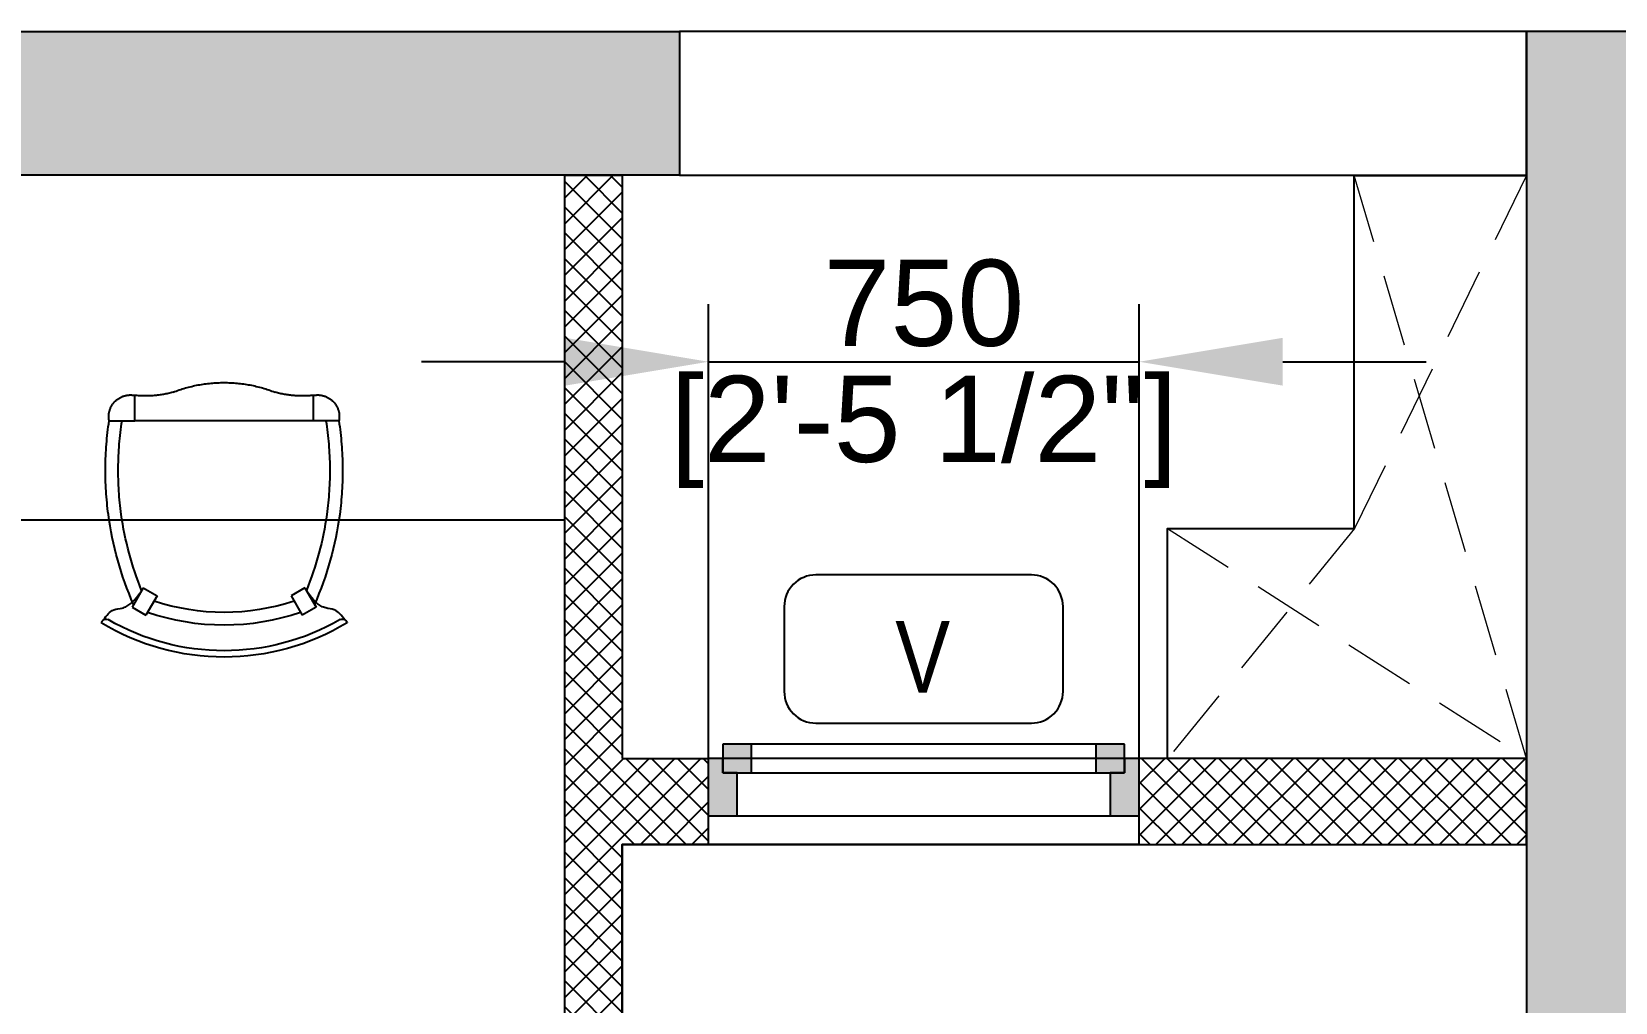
# Model space of a CAD drawing. Header units: millimetres. Extents: x -11363 to 134206, y -3 to 180803.
# Drawn here: x 103387 to 106145, y 138078 to 139768 of the extents above; entities that cross this region are included whole.
import ezdxf
from ezdxf.enums import TextEntityAlignment as Align

# ---------------------------------------------------------------- set-up
doc = ezdxf.new("R2010")
doc.units = ezdxf.units.MM
doc.linetypes.add('( Hidden )', pattern=[0.375, 0.25, -0.125])
doc.linetypes.add('3BHK  WEST_UN-2$0$2024-08-30_TOWER-C$0$HIDDEN', pattern=[9.525, 6.35, -3.175])
for name, color, linetype in [('A-Dimensions', 4, 'Continuous'), ('A-Hatch', 252, 'Continuous'), ('A-Room Boundary', 44, 'Continuous'), ('A-Shaft Line', 253, 'Continuous'), ('A-Shaft Wall', 253, 'Continuous'), ('A-Study Table', 253, 'Continuous'), ('A-Study Table Chair', 253, 'Continuous'), ('A-Text Main', 44, 'Continuous'), ('A-Ventilator', 4, 'Continuous')]:
    doc.layers.add(name, color=color, linetype=linetype)
doc.layers.add('A-Wall', color=240, linetype='Continuous', lineweight=35)
doc.styles.add('2024-08-29_TOWER-A$0$simplex-0.8', font='simplex.shx', dxfattribs={"width": 0.8})
doc.styles.add('ARIAL', font='ARIALN.TTF')
doc.styles.add('S', font='arial.ttf', dxfattribs={"height": 150})
doc.dimstyles.new('DIMSMALL', dxfattribs={"dimtxt": 150, "dimasz": 250, "dimexe": 100, "dimexo": 100, "dimgap": 25, "dimtad": 1, "dimdec": 0, "dimtxsty": 'S', "dimcen": 0, "dimdle": 100, "dimclrd": 8, "dimclre": 8, "dimclrt": 256, "dimazin": 3, "dimtfac": 1, "dimtdec": 0, "dimtix": 1, "dimtmove": 0, "dimatfit": 3, "dimldrblk": '12_DatumFilled', "dimlwd": -1, "dimlwe": -1, "dimarcsym": 1})

# ---------------------------------------------------------------- blocks, each defined once
blk = doc.blocks.new('*D224')
at = {"layer": 'A-Dimensions', "color": 8, "transparency": 16777216}
for p, q in [((104565.8, 138477.7), (104565.8, 139293.2)), ((105315.8, 138477.7), (105315.8, 139293.2)), ((104315.8, 139193.2), (104065.8, 139193.2)), ((104565.8, 139193.2), (105315.8, 139193.2)), ((105565.8, 139193.2), (105815.8, 139193.2))]:
    blk.add_line(p, q, dxfattribs=at)
for points in [[(104315.8, 139234.9), (104315.8, 139151.6), (104565.8, 139193.2)], [(105565.8, 139234.9), (105565.8, 139151.6), (105315.8, 139193.2)]]:
    blk.add_solid(points, dxfattribs=at)
at = {"layer": 'Defpoints', "color": 0, "transparency": 16777216}
for p in [(105315.8, 139193.2), (104565.8, 138377.7), (105315.8, 138377.7)]:
    blk.add_point(p, dxfattribs=at)
at = {"layer": 'A-Dimensions', "lineweight": 30, "transparency": 16777216, "char_height": 150, "attachment_point": 5, "style": 'S'}
for s, insert in [('\\A1;750', (104940.8, 139294.8)), ('\\A1;[2\'-5 1/2"]', (104940.8, 139071.1))]:
    blk.add_mtext(s, dxfattribs=dict(at, insert=insert))
blk = doc.blocks.new('12_DatumFilled')
at = {"color": 8, "linetype": 'ByBlock'}
blk.add_solid([(0, 0.577), (-1, 0), (0, -0.577)], dxfattribs=at)
blk = doc.blocks.new('3BHK  WEST_UN-2$0$2024-08-30_TOWER-C$0$STUDY TABLE CHAIR')
at = {"layer": 'A-Study Table Chair', "linetype": '3BHK  WEST_UN-2$0$2024-08-30_TOWER-C$0$HIDDEN', "ltscale": 0.1}
for p, q in [((-0.1555, 0.4111), (-0.1555, 0.4556)), ((0.1556, 0.4111), (0.1556, 0.4556)), ((-0.1999, 0.4111), (-0.1555, 0.4111)), ((-0.1555, 0.4111), (0.1556, 0.4111)), ((0.2001, 0.4111), (0.1556, 0.4111))]:
    blk.add_line(p, q, dxfattribs=at)
at = {"layer": 'A-Study Table Chair'}
for p, q in [((-0.1407, 0.1205), (-0.1601, 0.0868)), ((-0.1407, 0.1205), (-0.1166, 0.1066)), ((0.1408, 0.1205), (0.1168, 0.1066)), ((0.1408, 0.1205), (0.1603, 0.0868)), ((-0.1601, 0.0868), (-0.1361, 0.0729)), ((-0.1166, 0.1066), (-0.1361, 0.0729)), ((0.1168, 0.1066), (0.1362, 0.0729)), ((0.1603, 0.0868), (0.1362, 0.0729)), ((0.2129, 0.0621), (0.2143, 0.0597))]:
    blk.add_line(p, q, dxfattribs=at)
at = {"layer": 'A-Study Table Chair', "linetype": '3BHK  WEST_UN-2$0$2024-08-30_TOWER-C$0$HIDDEN', "ltscale": 0.1}
for centre, radius, start, end in [((0.0001, 0.2324), 0.2454, 68.7607, 111.2393), ((-0.1629, 0.4185), 0.0378, 78.6583, 191.3417), ((-0.1365, 0.6309), 0.1764, 263.8312, 285.6961), ((0.1367, 0.6309), 0.1764, 254.3039, 276.1688), ((0.1631, 0.4185), 0.0378, 348.6583, 101.3417), ((0.3729, 0.325), 0.5793, 171.4462, 187.5978), ((0.3729, 0.325), 0.557, 171.1022, 187.9028), ((-0.3726, 0.325), 0.557, 352.0972, 8.8978), ((-0.3726, 0.325), 0.5793, 352.4022, 8.5538)]:
    blk.add_arc(centre, radius, start, end, dxfattribs=at)
at = {"layer": 'A-Study Table Chair'}
for centre, radius, start, end in [((0.3729, 0.325), 0.5793, 187.5978, 203.7494), ((0.3729, 0.325), 0.557, 187.9028, 202.0547), ((-0.3726, 0.325), 0.557, 337.9453, 352.0972), ((-0.3726, 0.325), 0.5793, 336.2506, 352.4022), ((0.0001, 0.4667), 0.3889, 251.717, 288.283), ((-0.2058, 0.0575), 0.00864, 63.5361, 166.1654), ((0, 0.4148), 0.4148, 238.902, 301.1196), ((0, 0.4148), 0.4037, 239.9747, 300.0253), ((0.0001, 0.4667), 0.4111, 251.0753, 288.9247), ((0.2058, 0.0581), 0.00814, 29.3011, 117.8056)]:
    blk.add_arc(centre, radius, start, end, dxfattribs=at)
for points, knots in [([(-0.2102, 0.0649), (-0.2048, 0.0722), (-0.1961, 0.0837), (-0.179, 0.0843), (-0.1605, 0.0918), (-0.1515, 0.1042), (-0.1443, 0.1142)], [0, 0, 0, 0, 1.141957, 1.816294, 2.20041, 3.805403, 3.805403, 3.805403, 3.805403]), ([(0.21, 0.0651), (0.2047, 0.0722), (0.1963, 0.0837), (0.1793, 0.0842), (0.1608, 0.0918), (0.1519, 0.1042), (0.1446, 0.1142)], [0, 0, 0, 0, 1.119264, 1.793601, 2.177718, 3.782711, 3.782711, 3.782711, 3.782711])]:
    blk.add_open_spline(points, degree=3, knots=knots, dxfattribs=at)
blk = doc.blocks.new('A$C44642ae1')
at = {"layer": 'A-Ventilator', "linetype": 'Continuous'}
for points in [[(25, 125), (75, 125), (75, 175), (25, 175)], [(725, 175), (675, 175), (675, 125), (725, 125)], [(0, 50), (50, 50), (50, 125), (25, 125), (25, 150), (0, 150)], [(750, 150), (725, 150), (725, 125), (700, 125), (700, 50), (750, 50)]]:
    blk.add_hatch(color=256, dxfattribs=at).paths.add_polyline_path(points)
for p, q in [((75, 175), (25, 175)), ((25, 175), (25, 125)), ((675, 175), (75, 175)), ((75, 125), (75, 175)), ((675, 175), (75, 175)), ((725, 175), (675, 175)), ((675, 175), (675, 125)), ((725, 125), (725, 175)), ((0, 150), (0, 50)), ((750, 150), (0, 150)), ((25, 150), (0, 150)), ((0, 150), (0, 50)), ((0, 150), (0, 50)), ((25, 125), (25, 150)), ((675, 150), (75, 150)), ((750, 150), (725, 150)), ((725, 150), (725, 125)), ((750, 150), (750, 50)), ((750, 150), (750, 50)), ((750, 150), (750, 50)), ((50, 125), (25, 125)), ((25, 125), (75, 125)), ((50, 50), (50, 125)), ((75, 125), (675, 125)), ((675, 125), (725, 125)), ((725, 125), (700, 125)), ((700, 125), (700, 50)), ((0, 50), (0, 0)), ((0, 50), (50, 50)), ((0, 50), (0, 0)), ((50, 50), (700, 50)), ((700, 50), (750, 50)), ((750, 50), (750, 0)), ((750, 50), (750, 0)), ((750, 0), (0, 0))]:
    blk.add_line(p, q, dxfattribs=at)
blk = doc.blocks.new('2024-08-29_TOWER-A$0$WNTG')
at = {"layer": 'A-Text Main'}
blk.add_lwpolyline([(-187.8, 246.2), (187.8, 246.2, -0.414214), (242.8, 191.2), (242.8, 43.3, -0.414214), (187.8, -11.7), (-187.8, -11.7, -0.414214), (-242.8, 43.3), (-242.8, 191.2, -0.414214)], format="xyb", close=True, dxfattribs=at)
at = {"layer": 'A-Text Main', "style": '2024-08-29_TOWER-A$0$simplex-0.8', "width": 0.8}
blk.add_attdef('WNTG', text='', height=150, dxfattribs=at).set_placement((-1.6, 43), align=Align.CENTER)
blk = doc.blocks.new('Unit-5')
at = {"layer": 'A-Hatch', "linetype": 'Continuous'}
h = blk.add_hatch(color=256, dxfattribs=at)
h.dxf.hatch_style = 1
h.paths.add_polyline_path([(-5470, 12095), (-5469.7, 12095), (-5270, 12095), (-5270, 16550.1), (-3699.5, 16550.1), (-3699.5, 16800.1), (-5470, 16800.1)])
h.paths.add_polyline_path([(1.5, 14271.8), (-249.5, 14271.8), (-249.5, 16550.1), (-1849.5, 16550.1), (-1849.5, 16800.1), (1.5, 16800.1)])
h.paths.add_polyline_path([(1.5, 13071.8), (-249.5, 13071.9), (-250, 12295), (-4110, 12295), (-4110, 12095), (-250, 12095), (-250, 11410.1), (0, 11410.1)])
h.paths.add_polyline_path([(-3910, 6370), (-3910, 11095), (-4110, 11095), (-4110, 6170), (-250, 6170), (-250, 0), (0, 0), (0, 6370), (-1240, 6370), (-1490, 6370)])
h.paths.add_polyline_path([(0, 8960), (0, 10510.1), (-250, 10510.1), (-249.5, 8960)], flags=17)
h.paths.add_polyline_path([(-3740, 250), (-3240.4, 250), (-3240.4, 0), (-4840, 0), (-4840, 250), (-3940, 250), (-3940, 4210), (-6535, 4210), (-6535, 4410), (-3740, 4410)])
h.paths.add_polyline_path([(-10800, 3270.1), (-11050, 3270.1), (-11050, 4460), (-8400, 4460), (-8150, 4460), (-8150, 4410), (-7535, 4410), (-7535, 4210), (-8145, 4210), (-10800, 4210)])
h.paths.add_polyline_path([(-5590, 250), (-9700, 250.1), (-9700, 0.1), (-5590, 0)])
h.paths.add_polyline_path([(-8145, 12295), (-8145, 12095), (-10800, 12095), (-10800, 11120), (-11050, 11120), (-11050, 12950.1), (-10800, 12950.1), (-10800, 12295)])
h.paths.add_polyline_path([(-8150, 8470), (-8150, 11095), (-8350, 11095), (-8350, 8720), (-11050, 8720), (-11050, 8470)])
h = blk.add_hatch(color=256, dxfattribs=at)
h.dxf.hatch_style = 1
h.paths.add_polyline_path([(-6945, 16550.1), (-10800, 16550.1), (-10800, 15800.1), (-11050, 15800.1), (-11050, 16800.1), (-6945, 16800.1)])
h = blk.add_hatch(dxfattribs=at)
h.set_pattern_fill('ANSI37', color=256, scale=10)
h.set_pattern_definition([(45, (1.535, 16800.058), (-22.45064, 22.45064), []), (135, (1.535, 16800.058), (-22.45064, -22.45064), [])])
h.paths.add_polyline_path([(-7045, 15535.1), (-6895, 15535.1), (-6895, 15385.1), (-7045, 15385.1), (-7045, 12095), (-7045, 12095), (-7145, 12095), (-7145, 16550.1), (-7045, 16550.1)])
h.paths.add_polyline_path([(-6145, 15385.1), (-5470, 15385.1), (-5470, 15535.1), (-6145, 15535.1)])
h.paths.add_polyline_path([(-5470, 12295), (-6194.7, 12295), (-6194.7, 12095), (-5470, 12095)])
h.paths.add_polyline_path([(-3910, 7960), (-3010, 7960), (-3010, 8060), (-3910, 8060)])
h.paths.add_polyline_path([(-1440.6, 7960), (-2160, 7960), (-2160, 8060), (0, 8060), (-0.5, 7960.7), (-1240.5, 7960.7), (-1240, 7170), (-1440.6, 7170)])
h.paths.add_polyline_path([(-2240.4, 1880), (-1490, 1880), (-1490, 1980), (-2240.4, 1980)])
h.paths.add_polyline_path([(-250, 1980), (-490, 1980), (-490, 1880), (-250, 1880)])
h.paths.add_polyline_path([(-3739.1, 1980), (-3240.4, 1980), (-3240.4, 1880), (-3739.1, 1880)])
h.paths.add_polyline_path([(-3940, 2035), (-4840, 2035), (-4840, 2135), (-3940, 2135)])
h.paths.add_polyline_path([(-6435, 250), (-6435, 2035), (-5690, 2035), (-5690, 2135), (-6535, 2135), (-6535, 250)])
h.paths.add_polyline_path([(-8400, 4460), (-8150, 4460), (-8150, 5070), (-8400, 5070)])
h.paths.add_polyline_path([(-8150, 8470), (-8400, 8470), (-8400, 8070), (-8150, 8070)])
h.paths.add_polyline_path([(-9000.4, 8070), (-9000.4, 8470), (-9100.4, 8470), (-9100.4, 8070)])
at = {"layer": 'A-Room Boundary', "color": 3, "linetype": 'Continuous'}
blk.add_lwpolyline([(-7145, 16550.1), (-10800, 16550.1), (-10800, 12295), (-7145, 12295)], close=True, dxfattribs=at)
at = {"layer": 'A-Room Boundary', "color": 1, "linetype": 'Continuous'}
blk.add_lwpolyline([(-7045, 15385.1), (-5470, 15385.1), (-5470, 12295), (-7045, 12295)], close=True, dxfattribs=at)
at = {"layer": 'A-Shaft Line', "linetype": '( Hidden )', "lineweight": 0, "ltscale": 500}
for points in [[(-6095, 15935.1), (-5470, 15535.1), (-5770, 16550)], [(-5470, 16550), (-5769.4, 15935.1), (-6094.4, 15535.1)]]:
    blk.add_lwpolyline(points, dxfattribs=at)
at = {"layer": 'A-Shaft Wall', "linetype": 'Continuous'}
for points in [[(-6945, 16550.1), (-5470, 16550.1), (-5470, 16800.1), (-6945, 16800.1)], [(-6095, 15535.1), (-6095, 15935.1), (-5770, 15935.1), (-5770, 16550), (-5470, 16550), (-5470, 15535.1)]]:
    blk.add_lwpolyline(points, close=True, dxfattribs=at)
at = {"layer": 'A-Study Table', "linetype": 'Continuous'}
blk.add_lwpolyline([(-8345, 15950.1), (-7145, 15950.1), (-7145, 16550.1), (-8345, 16550.1)], close=True, dxfattribs=at)
at = {"layer": 'A-Wall', "lineweight": -3}
for points in [[(-6945, 16550.1), (-10800, 16550.1), (-10800, 15800.1), (-11050, 15800.1), (-11050, 16800.1), (-6945, 16800.1)], [(-7045, 15535.1), (-6895, 15535.1), (-6895, 15385.1), (-7045, 15385.1), (-7045, 12095), (-7045, 12095), (-7045, 12095), (-7145, 12095), (-7145, 16550.1), (-7045, 16550.1)], [(-6145, 15385.1), (-5470, 15385.1), (-5470, 15535.1), (-6145, 15535.1)]]:
    blk.add_lwpolyline(points, close=True, dxfattribs=at)
blk.add_lwpolyline([(-5470, 12095), (-5469.7, 12095), (-5270, 12095), (-5270, 16550.1), (-3699.5, 16550.1), (-3699.5, 16800.1), (-5470, 16800.1), (-5470, 12095)], dxfattribs=at)
at = {"layer": 'A-Study Table Chair', "ltscale": 600, "xscale": -1000, "yscale": 1000, "zscale": 1000}
blk.add_blockref('3BHK  WEST_UN-2$0$2024-08-30_TOWER-C$0$STUDY TABLE CHAIR', (-7738.4, 15711.4), dxfattribs=at)
at = {"layer": 'A-Text Main'}
ref = blk.add_blockref('2024-08-29_TOWER-A$0$WNTG', (-6520, 15842.7), dxfattribs=dict(at, xscale=-1, rotation=180))
ref.add_attrib('WNTG', 'V', dxfattribs={"height": 125, "style": 'ARIAL'}).set_placement((-6521.6, 15649.3), align=Align.CENTER)
at = {"layer": 'A-Ventilator', "linetype": 'Continuous'}
blk.add_blockref('A$C44642ae1', (-6895, 15385.1), dxfattribs=at)

msp = doc.modelspace()

# ---------------------------------------------------------------- dimensions: what is measured, and where the dimension line sits
at = {"layer": 'A-Dimensions', "lineweight": 30}
dim = msp.add_linear_dim(base=(105315.8, 139193.2), p1=(104565.8, 138377.7), p2=(105315.8, 138377.7), dimstyle='DIMSMALL', dxfattribs=at)
dim.commit()
dim.dimension.update_dxf_attribs({"geometry": '*D224', "text_midpoint": (104940.8, 139193.2)})

# ---------------------------------------------------------------- next in the draw order: block references
at = {"linetype": 'Continuous'}
msp.add_blockref('Unit-5', (111460.3, 122967.7), dxfattribs=at)

doc.saveas('drawing.dxf')
